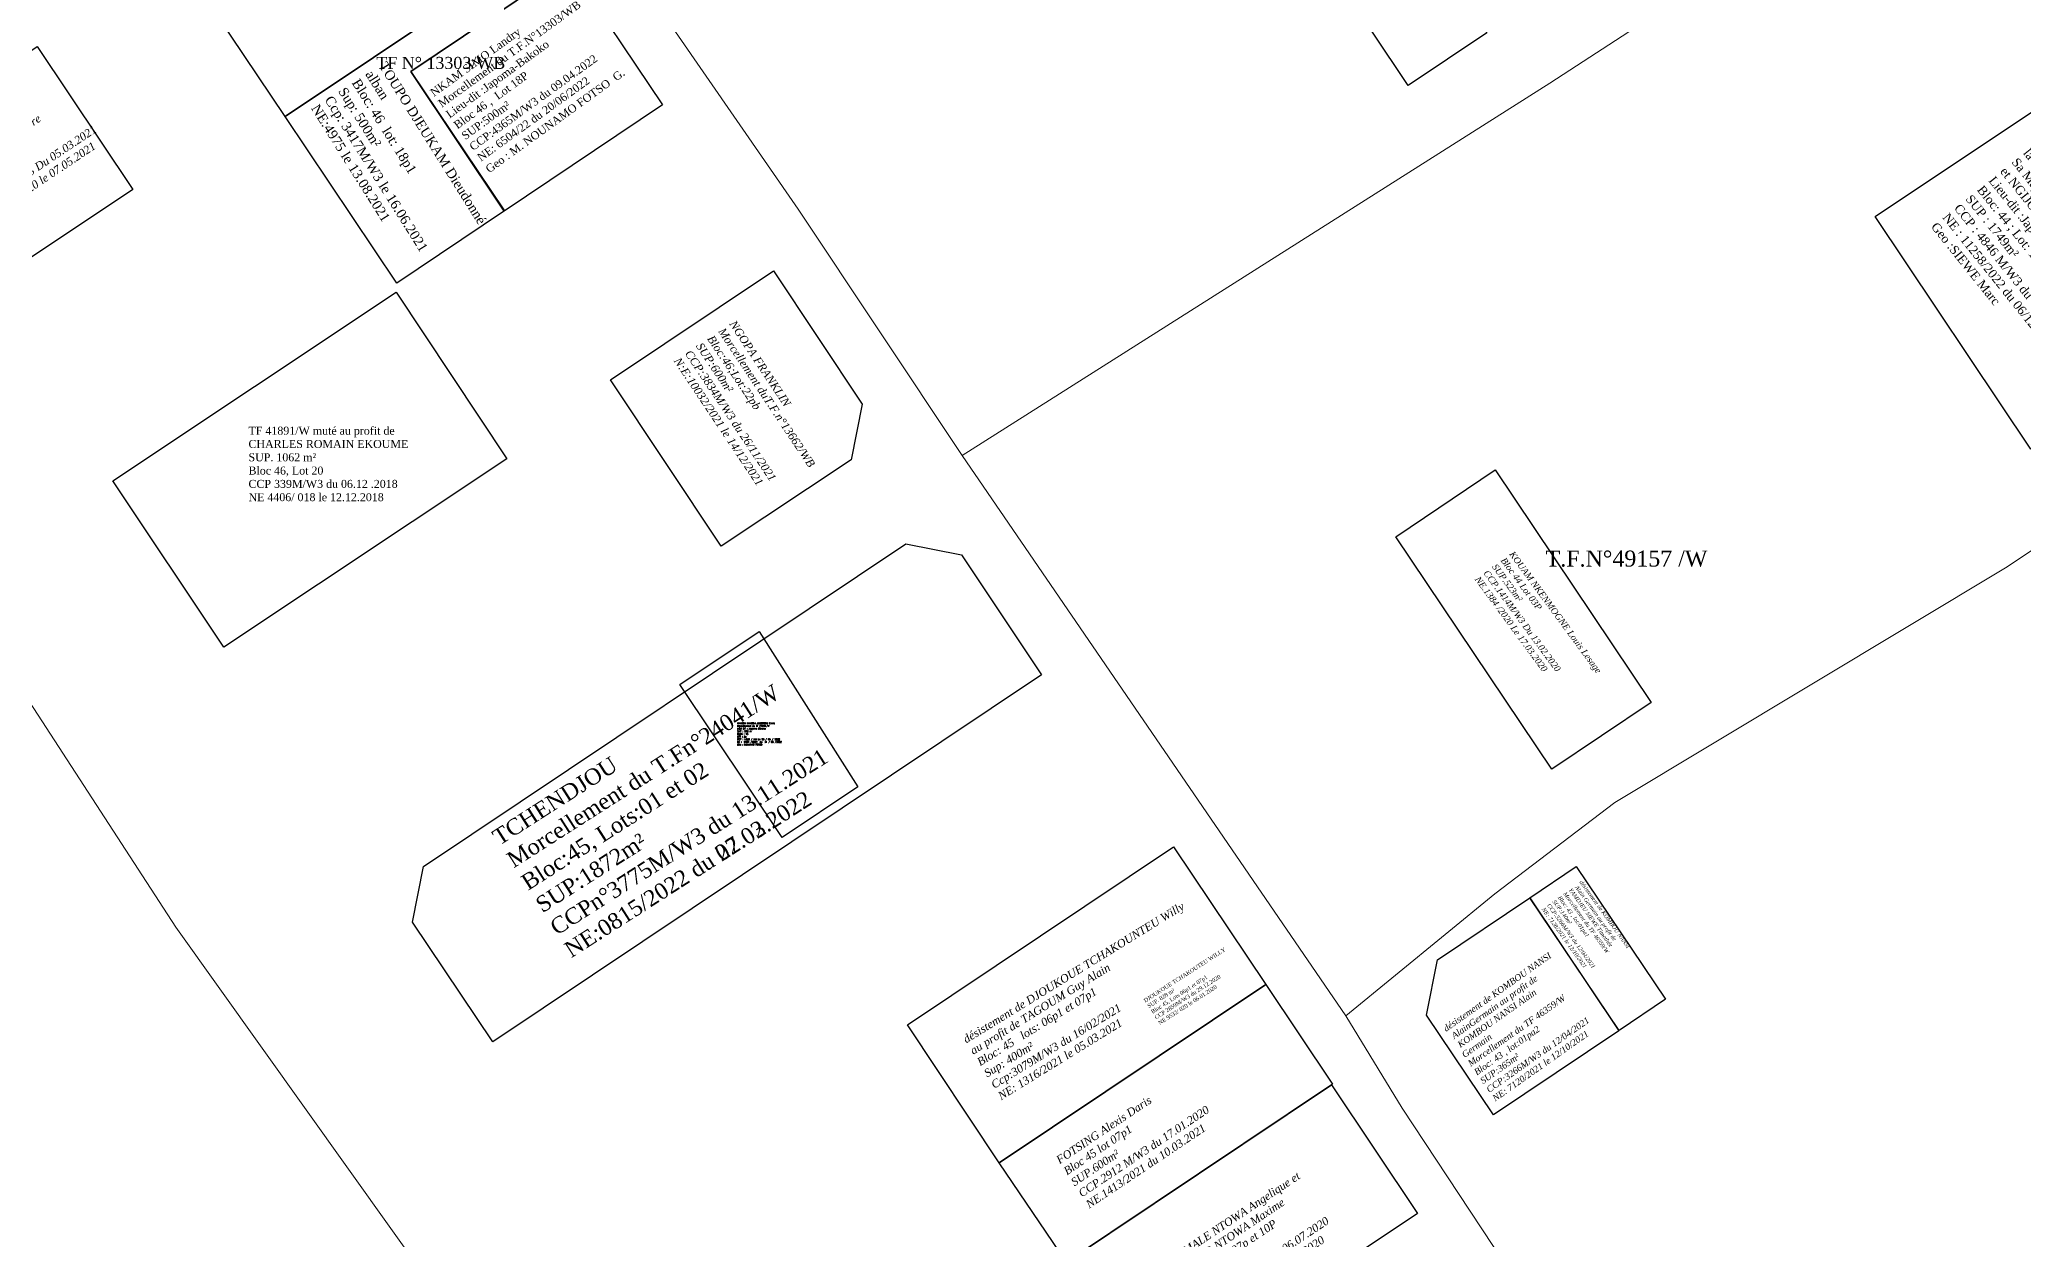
# Model space of a CAD drawing. Header units: millimetres. Extents: x 587399 to 927168, y 438565 to 1444955.
# Drawn here: x 591802.8 to 592050.6, y 443441.1 to 443591 of the extents above; entities that cross this region are included whole.
import ezdxf

# ---------------------------------------------------------------- set-up
doc = ezdxf.new("R2010")
doc.units = ezdxf.units.MM
doc.header["$LTSCALE"] = 2
for name, color, linetype in [('end maj 26 02 2021', 7, 'Continuous'), ('MAJ AOUT 2021', 7, 'Continuous'), ('MAJ DEC 2021', 234, 'Continuous'), ('MAJ MARS', 7, 'Continuous'), ('MAJ OCT 2021', 7, 'Continuous'), ('MAJ_AVRIL_2021', 7, 'Continuous'), ('Parcelle MAJ', 6, 'Continuous')]:
    doc.layers.add(name, color=color, linetype=linetype)
doc.layers.add('Roads_others', color=24, linetype='Continuous', lineweight=9)
doc.styles.get("Standard").update_dxf_attribs({"font": 'arial.ttf'})
doc.styles.add('Times 1.0', font='times.ttf', dxfattribs={"width": 0.99, "height": 1})

msp = doc.modelspace()

# ---------------------------------------------------------------- linework, layer by layer
at = {"color": 5, "flags": 128}
msp.add_lwpolyline([(591868.89, 443600.34), (591880.58, 443582.89), (591860.82, 443569.61), (591849.14, 443587.06)], close=True, dxfattribs=at)
at = {"flags": 128}
for points in [[(591911, 443528.005), (591917.936, 443526.629), (591927.944, 443511.668), (591859.371, 443465.798), (591849.363, 443480.759), (591850.739, 443487.695)], [(591911, 443528.005), (591917.936, 443526.629), (591927.944, 443511.668), (591859.371, 443465.798), (591849.363, 443480.759), (591850.739, 443487.695)], [(591892.647, 443517.07), (591904.986, 443497.653), (591895.53, 443491.327), (591882.742, 443510.444)]]:
    msp.add_lwpolyline(points, close=True, dxfattribs=at)
at = {"color": 150, "lineweight": -3, "flags": 128}
msp.add_lwpolyline([(591955.987, 443472.979), (591964.327, 443460.512), (591931.08, 443438.272), (591922.667, 443450.694)], close=True, dxfattribs=at)
msp.add_lwpolyline([(591955.987, 443472.979), (591964.327, 443460.512), (591931.08, 443438.272), (591922.667, 443450.694)], close=True, dxfattribs=at)
at = {"layer": 'end maj 26 02 2021', "color": 150, "flags": 128}
msp.add_lwpolyline([(591983.589, 443591.881), (591973.771, 443585.313), (591950.974, 443619.391), (591960.793, 443625.96), (591983.589, 443591.881)], close=True, dxfattribs=at)
msp.add_lwpolyline([(591983.589, 443591.881), (591973.771, 443585.313), (591950.974, 443619.391), (591960.793, 443625.96), (591983.589, 443591.881)], close=True, dxfattribs=at)
at = {"layer": 'end maj 26 02 2021', "color": 3}
msp.add_lwpolyline([(591853.037, 443624.02), (591866.662, 443603.658), (591833.419, 443581.413), (591819.794, 443601.775)], close=True, dxfattribs=at)
msp.add_lwpolyline([(591853.037, 443624.02), (591866.662, 443603.658), (591833.419, 443581.413), (591819.794, 443601.775)], close=True, dxfattribs=at)
at = {"layer": 'end maj 26 02 2021', "color": 3, "lineweight": -3, "flags": 128}
msp.add_lwpolyline([(591847.297, 443559.471), (591861.156, 443538.663), (591825.784, 443515.103), (591811.924, 443535.911)], close=True, dxfattribs=at)
msp.add_lwpolyline([(591847.297, 443559.471), (591861.156, 443538.663), (591825.784, 443515.103), (591811.924, 443535.911)], close=True, dxfattribs=at)
at = {"layer": 'end maj 26 02 2021', "color": 150, "lineweight": -3, "flags": 128}
for points in [[(591984.617, 443537.25), (592004.116, 443508.214), (591991.702, 443499.878), (591972.203, 443528.913)], [(591984.617, 443537.25), (592004.116, 443508.214), (591991.702, 443499.878), (591972.203, 443528.913)], [(591944.437, 443490.16), (591955.987, 443472.979), (591922.667, 443450.694), (591911.188, 443467.922)], [(591944.437, 443490.16), (591955.987, 443472.979), (591922.667, 443450.694), (591911.188, 443467.922)], [(591944.437, 443490.16), (591955.987, 443472.979), (591922.667, 443450.694), (591911.188, 443467.922)], [(591944.437, 443490.16), (591955.987, 443472.979), (591922.667, 443450.694), (591911.188, 443467.922)], [(591964.181, 443460.403), (591974.91, 443444.363), (591941.663, 443422.123), (591930.932, 443438.165)], [(591964.181, 443460.403), (591974.91, 443444.363), (591941.663, 443422.123), (591930.932, 443438.165)]]:
    msp.add_lwpolyline(points, close=True, dxfattribs=at)
at = {"layer": 'MAJ AOUT 2021', "color": 6, "lineweight": -3, "flags": 128}
msp.add_lwpolyline([(591866.662, 443603.658), (591868.893, 443600.338), (591849.13, 443587.059), (591860.841, 443569.628), (591847.403, 443560.599), (591833.419, 443581.413)], close=True, dxfattribs=at)
msp.add_lwpolyline([(591866.662, 443603.658), (591868.893, 443600.338), (591849.13, 443587.059), (591860.841, 443569.628), (591847.403, 443560.599), (591833.419, 443581.413)], close=True, dxfattribs=at)
at = {"layer": 'MAJ DEC 2021', "flags": 128}
msp.add_lwpolyline([(591894.459, 443562.117), (591905.549, 443545.474), (591904.161, 443538.54), (591887.934, 443527.727), (591874.07, 443548.531)], close=True, dxfattribs=at)
msp.add_lwpolyline([(591894.459, 443562.117), (591905.549, 443545.474), (591904.161, 443538.54), (591887.934, 443527.727), (591874.07, 443548.531)], close=True, dxfattribs=at)
at = {"layer": 'MAJ MARS', "flags": 128}
msp.add_lwpolyline([(591911, 443528.005), (591917.936, 443526.629), (591927.944, 443511.668), (591859.371, 443465.798), (591849.363, 443480.759), (591850.739, 443487.695)], close=True, dxfattribs=at)
msp.add_lwpolyline([(591911, 443528.005), (591917.936, 443526.629), (591927.944, 443511.668), (591859.371, 443465.798), (591849.363, 443480.759), (591850.739, 443487.695)], close=True, dxfattribs=at)
at = {"layer": 'MAJ OCT 2021', "color": 150, "flags": 128}
for points in [[(591994.757, 443487.693), (592005.936, 443471.108), (592000.132, 443467.196), (591988.953, 443483.781)], [(591994.757, 443487.693), (592005.936, 443471.108), (592000.132, 443467.196), (591988.953, 443483.781)], [(591988.946, 443483.791), (592000.097, 443467.187), (591984.433, 443456.668), (591976.07, 443469.12), (591977.434, 443476.059)], [(591988.946, 443483.791), (592000.097, 443467.187), (591984.433, 443456.668), (591976.07, 443469.12), (591977.434, 443476.059)]]:
    msp.add_lwpolyline(points, close=True, dxfattribs=at)
at = {"layer": 'MAJ_AVRIL_2021', "color": 150, "lineweight": -3, "flags": 128}
msp.add_lwpolyline([(591802.44, 443590.16), (591814.4, 443572.29), (591798.51, 443561.66), (591786.55, 443579.53), (591802.438, 443590.163)], close=True, dxfattribs=at)
msp.add_lwpolyline([(591802.44, 443590.16), (591814.4, 443572.29), (591798.51, 443561.66), (591786.55, 443579.53), (591802.438, 443590.163)], close=True, dxfattribs=at)
at = {"layer": 'Parcelle MAJ', "color": 6, "lineweight": 30, "flags": 128}
msp.add_lwpolyline([(592073.677, 443596.728), (592093.124, 443567.658), (592051.565, 443539.857), (592032.119, 443568.927)], close=True, dxfattribs=at)
at = {"layer": 'Roads_others'}
for points in [[(591515.38, 443805.866), (591521.824, 443800.743), (591531.51, 443796.165), (591544.758, 443791.447), (591555.931, 443787.169), (591607.184, 443757.052), (591645.927, 443725.143), (591665.736, 443710.383), (591690.941, 443673.287), (591732.387, 443614.164), (591739.358, 443604.144), (591762.205, 443571.313), (591774.213, 443552.465), (591784.723, 443534.059), (591819.769, 443480.114), (591852.121, 443434.745), (591881.79, 443396.471), (591888.202, 443390.121), (591893.116, 443383.172), (591898.109, 443374.168), (591904.15, 443361.372), (591910.268, 443350.025), (591922.914, 443326.956)], [(591752.619, 443773.914), (591762.164, 443765.046), (591774.98, 443749.24), (591799.141, 443712.883), (591835.074, 443659.901), (591849.686, 443636.171), (591858.636, 443622.87), (591866.526, 443614.753), (591897.545, 443569.824), (591918.014, 443539.047), (591965.988, 443469.03), (591972.994, 443457.496), (591991.484, 443429.569), (592015.04, 443387.894)], [(592334.219, 443718.157), (592267.85, 443678.746), (592205.517, 443632.695), (592113.725, 443571.226), (592055.55, 443529.822), (592048.627, 443525.161), (591999.599, 443495.684), (591984.579, 443484.283), (591965.988, 443469.03)], [(591918.014, 443539.047), (591991.471, 443585.595), (592096.966, 443654.175), (592100.679, 443660.391), (592100.371, 443667.93)]]:
    msp.add_lwpolyline(points, dxfattribs=at)

# ---------------------------------------------------------------- texts
at = {"color": 7, "insert": (591851.445, 443584.669), "char_height": 1.11285, "width": 70.28109, "attachment_point": 1, "rotation": 35.89821}
msp.add_mtext('{\\fTimes New Roman|b0|i0|c0|p18;\\H0.8986x;NKAM SIMO Landry\\P\\C1;Morcellement du T.F.N°13303/WB\\P\\C7;Lieu-dit :Japoma-Bakoko\\PBloc 46 ,  Lot 18P\\PSUP:500m²\\PCCP:4365M/W3 du 09.04.2022\\PNE: 6504/22 du 20/06/2022\\PGeo : M. NOUNAMO FOTSO  G\\fTimes New Roman|b0|i1|c0|p18;\\H1.113x;.  }', dxfattribs=at)
at = {"color": 3, "insert": (592057.159, 443582.141), "char_height": 1.10534, "width": 82.6551, "attachment_point": 1, "rotation": 308.68187}
msp.add_mtext('{\\C7;T.F N° 20458/W\\P\\fTimes New Roman|b0|i0|c186|p18;MEMBOU Bertrand\\P\\C1;Morcellement du T.F N°24041/W établi \\P  - -2022 suivant demande de \\Pla Collectivité villageoise de japoma R/P\\PSa Majesté MADIBA SONGUE Salomon\\Pet NGIJO\\P\\C256;Lieu-dit :Japoma-Bakoko\\PBloc: 44 ; Lot: 10 et 11\\PSUP : 1749m²\\PCCP : 4846 M/W3 du  06/ 12/2022\\PNE : 11258/2022 du 06/12/2022\\P\\C1;Geo :SIEWE Marc}', dxfattribs=at)
at = {"insert": (591859.114, 443491.958), "char_height": 2, "width": 41.77818, "attachment_point": 1, "rotation": 32.62896}
msp.add_mtext('{\\fTimes New Roman|b0|i0|c0|p18;TCHENDJOU\\PMorcellement du T.Fn%%D24041/W\\PBloc:45, Lots:01 et 02\\PSUP:1872m²\\PCCPn%%D3775M/W3 du 13.11.2021\\PNE:0815/2022 du 07.03.2022}', dxfattribs=at)
msp.add_mtext('{\\fTimes New Roman|b0|i0|c0|p18;TCHENDJOU\\PMorcellement du T.Fn%%D24041/W\\PBloc:45, Lots:01 et 02\\PSUP:1872m²\\PCCPn%%D3775M/W3 du 13.11.2021\\PNE:0815/2022 du 07.03.2022}', dxfattribs=at)
at = {"insert": (591889.913, 443505.709), "char_height": 0.2, "attachment_point": 1}
msp.add_mtext_dynamic_manual_height_columns('{\\Fromanc|c0;KAMDEM KAMDEM ANDERSON Emile      \\P\\pt4.4;Morcellement du TF 24041/W  \\P\\ptz;LIEU DIT : Japoma Bakoko \\PSUP : 268 m}²{\\Fromanc|c0;\\PBLOC : 45\\PLOT : 2p   \\PCCP : 4330 / MW du 25 / 04 / 2022 \\PNE :  6191 /2022  du  31 / 05 /2022\\PGéo : NOUNAMO FOTSO}', width=62.0824, gutter_width=12.5, heights=[0], dxfattribs=at)
at = {"layer": 'end maj 26 02 2021', "attachment_point": 1}
for s, width, heights, insert, char_height, rotation in [('{\\fTimes New Roman|b0|i0|c0|p18;TOUPO DJEUKAM Dieudonné \\Palban \\PBloc: 46  lot: 18p1\\PSup: 500m²\\PCcp: 3417M/W3 le 16.06.2021\\PNE:4975 le 13.08.2021}', 102.5301, [39.819], (591846.123, 443588.409), 1.2, 302.0787), ('{\\fTimes New Roman|b0|i0|c0|p18;TOUPO DJEUKAM Dieudonné \\Palban \\PBloc: 46  lot: 18p1\\PSup: 500m²\\PCcp: 3417M/W3 le 16.06.2021\\PNE:4975 le 13.08.2021}', 102.5301, [39.819], (591846.123, 443588.409), 1.2, 302.0787), ('{\\fTimes New Roman|b0|i1|c0|p18;\\C1;désistement de DJOUKOUE TCHAKOUNTEU Willy\\P\\C256;au profit de TAGOUM Guy Alain\\PBloc: 45   lots: 06p1 et 07p1\\PSup: 400m²\\PCcp:3079M/W3 du 16/02/2021\\PNE: 1316/2021 le 05.03.2021}', 299.72638, [132.291], (591918.01, 443466.433), 1, 31.64919), ('{\\fTimes New Roman|b0|i1|c0|p18;\\C1;désistement de DJOUKOUE TCHAKOUNTEU Willy\\P\\C256;au profit de TAGOUM Guy Alain\\PBloc: 45   lots: 06p1 et 07p1\\PSup: 400m²\\PCcp:3079M/W3 du 16/02/2021\\PNE: 1316/2021 le 05.03.2021}', 299.72638, [132.291], (591918.01, 443466.433), 1, 31.64919)]:
    msp.add_mtext_dynamic_manual_height_columns(s, width=width, gutter_width=12.5, heights=heights, dxfattribs=dict(at, insert=insert, char_height=char_height, rotation=rotation))
at = {"layer": 'end maj 26 02 2021', "color": 1, "linetype": 'ByBlock', "lineweight": -3, "ltscale": 0.0014, "insert": (591844.832, 443588.869), "char_height": 1.5, "width": 42.45624, "attachment_point": 1, "style": 'Times 1.0'}
msp.add_mtext('TF N° 13303/WB', dxfattribs=at)
at = {"layer": 'end maj 26 02 2021', "color": 150, "linetype": 'ByBlock', "lineweight": -3, "ltscale": 0.0014, "attachment_point": 1, "style": 'Times 1.0'}
for s, insert, char_height, width, rotation in [('{\\fTimes New Roman|b0|i1|c0|p18;\\C7;TONTCHEPEU Pierre \\PBloc 46  Lot 16p\\PSUP.411m²\\PCCP3126M/W3 Du 05.03.2021\\PNE.1616 /2020 le 07.05.2021}', (591790.975, 443574.059), 1, 29.64993, 33.77981), ('{\\fTimes New Roman|b0|i1|c0|p18;\\C7;TONTCHEPEU Pierre \\PBloc 46  Lot 16p\\PSUP.411m²\\PCCP3126M/W3 Du 05.03.2021\\PNE.1616 /2020 le 07.05.2021}', (591790.975, 443574.059), 1, 29.64993, 33.77981), ('{\\fTimes New Roman|b0|i1|c0|p18;\\C7;KOUAM NKENMOGNE Louis Lesage\\PBloc 44 Lot 03P\\PSUP.523m²\\PCCP.1414M/W3 Du 13.02.2020\\PNE.1384 /2020 Le 17.03.2020}', (591986.997, 443527.196), 0.8, 17.70696, 306.28589), ('{\\fTimes New Roman|b0|i1|c0|p18;\\C7;KOUAM NKENMOGNE Louis Lesage\\PBloc 44 Lot 03P\\PSUP.523m²\\PCCP.1414M/W3 Du 13.02.2020\\PNE.1384 /2020 Le 17.03.2020}', (591986.997, 443527.196), 0.8, 17.70696, 306.28589), ('{\\C256;DJOUKOUE TCHAKOUTEU WILLY\\PSUP. 828 m²\\PBloc 45, Lots 06p1 et 07p1\\PCCP 2859M/W3 du 29.12.2020\\PNE 9532/ 020 le 06.01.2020}', (591940.654, 443471.109), 0.5, 53.59567, 32.81678), ('{\\C256;DJOUKOUE TCHAKOUTEU WILLY\\PSUP. 828 m²\\PBloc 45, Lots 06p1 et 07p1\\PCCP 2859M/W3 du 29.12.2020\\PNE 9532/ 020 le 06.01.2020}', (591940.654, 443471.109), 0.5, 53.59567, 32.81678), ('{\\fTimes New Roman|b0|i1|c0|p18;\\C7;FOTSING Alexis Daris \\PBloc 45 lot 07p1\\PSUP.600m²\\PCCP.2912 M/W3 du 17.01.2020\\PNE.1413/2021 du 10.03.2021}', (591929.653, 443451.327), 1, 33.23345, 33.77981), ('{\\fTimes New Roman|b0|i1|c0|p18;\\C7;FOTSING Alexis Daris \\PBloc 45 lot 07p1\\PSUP.600m²\\PCCP.2912 M/W3 du 17.01.2020\\PNE.1413/2021 du 10.03.2021}', (591929.653, 443451.327), 1, 33.23345, 33.77981), ('{\\fTimes New Roman|b0|i1|c0|p18;\\C7;KAMALE NTOWA Angelique et \\PTOUKO NTOWA Maxime\\PBloc 45 lot 07p et 10P\\PSUP.772m²\\PCCP.2185 /2020 Le 06.07.2020\\PNE.5070/2020 le 07.07.2020}', (591943.899, 443438.96), 1, 33.23345, 33.77981), ('{\\fTimes New Roman|b0|i1|c0|p18;\\C7;KAMALE NTOWA Angelique et \\PTOUKO NTOWA Maxime\\PBloc 45 lot 07p et 10P\\PSUP.772m²\\PCCP.2185 /2020 Le 06.07.2020\\PNE.5070/2020 le 07.07.2020}', (591943.899, 443438.96), 1, 33.23345, 33.77981)]:
    msp.add_mtext(s, dxfattribs=dict(at, insert=insert, char_height=char_height, width=width, rotation=rotation))
for s, insert, char_height, width in [('{\\C1;TF 41891/W muté au profit de\\C256; \\PCHARLES ROMAIN EKOUME\\PSUP. 1062 m²\\PBloc 46, Lot 20\\PCCP 339M/W3 du 06.12 .2018\\PNE 4406/ 018 le 12.12.2018}', (591828.857, 443542.663), 0.9971, 26.30395), ('{\\C1;TF 41891/W muté au profit de\\C256; \\PCHARLES ROMAIN EKOUME\\PSUP. 1062 m²\\PBloc 46, Lot 20\\PCCP 339M/W3 du 06.12 .2018\\PNE 4406/ 018 le 12.12.2018}', (591828.857, 443542.663), 0.9971, 26.30395), ('{\\C1;T.F.N°49157 /W}', (591990.938, 443527.183), 2, 22.48008), ('{\\C1;T.F.N°49157 /W}', (591990.938, 443527.183), 2, 22.48008)]:
    msp.add_mtext(s, dxfattribs=dict(at, insert=insert, char_height=char_height, width=width))
at = {"layer": 'MAJ DEC 2021', "insert": (591889.727, 443556.055), "char_height": 1, "attachment_point": 1, "rotation": 303.64896}
msp.add_mtext_dynamic_manual_height_columns('{\\fTimes New Roman|b0|i1|c0|p18;NGOPA FRANKLIN\\P\\C1;Morcellement duT.F.n°13662/WB\\P\\C7;Bloc:46;Lot:22pb\\PSUP:600m²\\PCCP:3834M/W3 du 26/11/2021\\PN:E:10032/2021 le 14/12/2021}', width=53.67592, gutter_width=12.5, heights=[27.436], dxfattribs=at)
msp.add_mtext_dynamic_manual_height_columns('{\\fTimes New Roman|b0|i1|c0|p18;NGOPA FRANKLIN\\P\\C1;Morcellement duT.F.n°13662/WB\\P\\C7;Bloc:46;Lot:22pb\\PSUP:600m²\\PCCP:3834M/W3 du 26/11/2021\\PN:E:10032/2021 le 14/12/2021}', width=53.67592, gutter_width=12.5, heights=[27.436], dxfattribs=at)
at = {"layer": 'MAJ MARS', "insert": (591859.114, 443491.958), "char_height": 2, "width": 41.77818, "attachment_point": 1, "rotation": 32.62896}
msp.add_mtext('{\\fTimes New Roman|b0|i0|c0|p18;TCHENDJOU\\PMorcellement du T.Fn%%D24041/W\\PBloc:45, Lots:01 et 02\\PSUP:1872m²\\PCCPn%%D3775M/W3 du 13.11.2021\\PNE:0815/2022 du 22.02.2022}', dxfattribs=at)
msp.add_mtext('{\\fTimes New Roman|b0|i0|c0|p18;TCHENDJOU\\PMorcellement du T.Fn%%D24041/W\\PBloc:45, Lots:01 et 02\\PSUP:1872m²\\PCCPn%%D3775M/W3 du 13.11.2021\\PNE:0815/2022 du 22.02.2022}', dxfattribs=at)
at = {"layer": 'MAJ OCT 2021', "color": 7, "attachment_point": 1}
for s, insert, char_height, rotation in [('{\\fTimes New Roman|b0|i1|c0|p18;\\C1;désistement de KOMBOU NANSI\\P Alain Germain au profit de \\P\\C7;YAMDJEU SIEWE Timothée\\P\\C1;Morcellement du TF 46359/W\\P\\C7;Bloc: 43 , lot:01pa1\\PSUP:140m²\\PCCP:3266M/W3 du 12/04/2021\\PNE: 7128/2021 le 12/10/2021}', (591995.552, 443486.043), 0.5, 305.73694), ('{\\fTimes New Roman|b0|i1|c0|p18;\\C1;désistement de KOMBOU NANSI\\P Alain Germain au profit de \\P\\C7;YAMDJEU SIEWE Timothée\\P\\C1;Morcellement du TF 46359/W\\P\\C7;Bloc: 43 , lot:01pa1\\PSUP:140m²\\PCCP:3266M/W3 du 12/04/2021\\PNE: 7128/2021 le 12/10/2021}', (591995.552, 443486.043), 0.5, 305.73694), ('{\\fTimes New Roman|b0|i1|c0|p18;\\C1;désistement de KOMBOU NANSI\\P AlainGermain au profit \\C7;de\\P KOMBOU NANSI Alain \\PGermain\\P\\C1;Morcellement du TF 46359/W\\P\\C7;Bloc: 43 , lot:01pa2\\PSUP:365m²\\PCCP:3266M/W3 du 12/04/2021\\PNE: 7120/2021 le 12/10/2021}', (591978.041, 443467.681), 0.8, 35.21008), ('{\\fTimes New Roman|b0|i1|c0|p18;\\C1;désistement de KOMBOU NANSI\\P AlainGermain au profit \\C7;de\\P KOMBOU NANSI Alain \\PGermain\\P\\C1;Morcellement du TF 46359/W\\P\\C7;Bloc: 43 , lot:01pa2\\PSUP:365m²\\PCCP:3266M/W3 du 12/04/2021\\PNE: 7120/2021 le 12/10/2021}', (591978.041, 443467.681), 0.8, 35.21008)]:
    msp.add_mtext_dynamic_manual_height_columns(s, width=53.67592, gutter_width=12.5, heights=[27.436], dxfattribs=dict(at, insert=insert, char_height=char_height, rotation=rotation))

doc.saveas('drawing.dxf')
